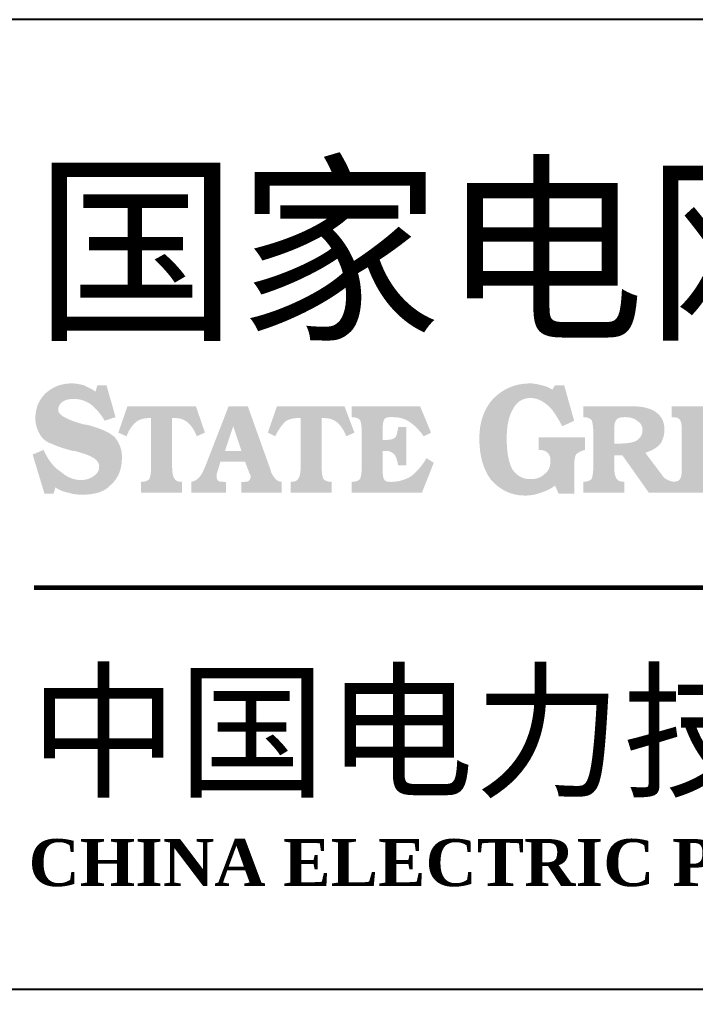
# Model space of a CAD drawing. Header units: millimetres. Extents: x 0 to 841, y 0 to 594.
# Drawn here: x 677.3 to 689.07, y 82.89 to 99.77 of the extents above; entities that cross this region are included whole.
import ezdxf
from ezdxf.enums import TextEntityAlignment as Align

# ---------------------------------------------------------------- set-up
doc = ezdxf.new("R2010")
doc.units = ezdxf.units.MM
doc.layers.add('GPDRAW', color=1, linetype='Continuous')
doc.styles.add('Cad logo ht', font='simhei.ttf')
doc.styles.add('Cad logo times', font='times.ttf')
doc.styles.add('Cad Logo wryh', font='msyh.ttf')
doc.styles.add('ECL', font='SIMFANG_2312.TTF', dxfattribs={"width": 0.7, "height": 3})

# ---------------------------------------------------------------- blocks, each defined once
blk = doc.blocks.new('*U33')
at = {"linetype": 'Continuous', "lineweight": 0}
h = blk.add_hatch(color=138, dxfattribs=at)
edge = h.paths.add_edge_path()
edge.add_spline(control_points=[(1.097, 4.474), (1.178, 4.433), (1.278, 4.393), (1.359, 4.333)], knot_values=[0.970588, 0.970588, 0.970588, 0.970588, 1, 1, 1, 1], degree=3, periodic=0)
edge.add_spline(control_points=[(1.359, 4.333), (1.399, 4.474), (1.399, 4.474), (1.399, 4.474)], knot_values=[0, 0, 0, 0, 0.029412, 0.029412, 0.029412, 0.029412], degree=3, periodic=0)
edge.add_spline(control_points=[(1.399, 4.474), (1.601, 4.474), (1.601, 4.474), (1.601, 4.474)], knot_values=[0.029412, 0.029412, 0.029412, 0.029412, 0.058824, 0.058824, 0.058824, 0.058824], degree=3, periodic=0)
edge.add_spline(control_points=[(1.601, 4.474), (1.802, 3.768), (1.802, 3.768), (1.802, 3.768)], knot_values=[0.058824, 0.058824, 0.058824, 0.058824, 0.088235, 0.088235, 0.088235, 0.088235], degree=3, periodic=0)
edge.add_spline(control_points=[(1.802, 3.768), (1.561, 3.688), (1.561, 3.688), (1.561, 3.688)], knot_values=[0.088235, 0.088235, 0.088235, 0.088235, 0.117647, 0.117647, 0.117647, 0.117647], degree=3, periodic=0)
edge.add_spline(control_points=[(1.561, 3.688), (1.48, 3.829), (1.379, 3.95), (1.258, 4.05)], knot_values=[0.117647, 0.117647, 0.117647, 0.117647, 0.147059, 0.147059, 0.147059, 0.147059], degree=3, periodic=0)
edge.add_spline(control_points=[(1.258, 4.05), (1.137, 4.131), (1.017, 4.171), (0.876, 4.171), (0.876, 4.171), (0.775, 4.171), (0.694, 4.151), (0.634, 4.111)], knot_values=[0.147059, 0.147059, 0.147059, 0.147059, 0.176471, 0.176471, 0.176471, 0.176571, 0.205882, 0.205882, 0.205882, 0.205882], degree=3, periodic=0)
edge.add_spline(control_points=[(0.634, 4.111), (0.573, 4.071), (0.533, 4.01), (0.533, 3.93), (0.533, 3.93), (0.533, 3.809), (0.734, 3.708), (1.097, 3.607)], knot_values=[0.205882, 0.205882, 0.205882, 0.205882, 0.235294, 0.235294, 0.235294, 0.235394, 0.264706, 0.264706, 0.264706, 0.264706], degree=3, periodic=0)
edge.add_spline(control_points=[(1.097, 3.607), (1.158, 3.607), (1.198, 3.587), (1.218, 3.587)], knot_values=[0.264706, 0.264706, 0.264706, 0.264706, 0.294118, 0.294118, 0.294118, 0.294118], degree=3, periodic=0)
edge.add_spline(control_points=[(1.218, 3.587), (1.5, 3.506), (1.681, 3.426), (1.782, 3.325)], knot_values=[0.294118, 0.294118, 0.294118, 0.294118, 0.323529, 0.323529, 0.323529, 0.323529], degree=3, periodic=0)
edge.add_spline(control_points=[(1.782, 3.325), (1.883, 3.204), (1.943, 3.063), (1.943, 2.882), (1.943, 2.882), (1.943, 2.62), (1.863, 2.418), (1.702, 2.277)], knot_values=[0.323529, 0.323529, 0.323529, 0.323529, 0.352941, 0.352941, 0.352941, 0.353041, 0.382353, 0.382353, 0.382353, 0.382353], degree=3, periodic=0)
edge.add_spline(control_points=[(1.702, 2.277), (1.561, 2.116), (1.339, 2.056), (1.097, 2.056), (1.097, 2.056), (0.976, 2.056), (0.876, 2.056), (0.775, 2.096)], knot_values=[0.382353, 0.382353, 0.382353, 0.382353, 0.411765, 0.411765, 0.411765, 0.411865, 0.441176, 0.441176, 0.441176, 0.441176], degree=3, periodic=0)
edge.add_spline(control_points=[(0.775, 2.096), (0.654, 2.116), (0.553, 2.156), (0.473, 2.217)], knot_values=[0.441176, 0.441176, 0.441176, 0.441176, 0.470588, 0.470588, 0.470588, 0.470588], degree=3, periodic=0)
edge.add_spline(control_points=[(0.473, 2.217), (0.432, 2.076), (0.432, 2.076), (0.432, 2.076)], knot_values=[0.470588, 0.470588, 0.470588, 0.470588, 0.5, 0.5, 0.5, 0.5], degree=3, periodic=0)
edge.add_spline(control_points=[(0.432, 2.076), (0.231, 2.076), (0.231, 2.076), (0.231, 2.076)], knot_values=[0.5, 0.5, 0.5, 0.5, 0.529412, 0.529412, 0.529412, 0.529412], degree=3, periodic=0)
edge.add_spline(control_points=[(0.231, 2.076), (-0.031, 2.942), (-0.031, 2.942), (-0.031, 2.942)], knot_values=[0.529412, 0.529412, 0.529412, 0.529412, 0.558824, 0.558824, 0.558824, 0.558824], degree=3, periodic=0)
edge.add_spline(control_points=[(-0.031, 2.942), (0.211, 3.043), (0.211, 3.043), (0.211, 3.043)], knot_values=[0.558824, 0.558824, 0.558824, 0.558824, 0.588235, 0.588235, 0.588235, 0.588235], degree=3, periodic=0)
edge.add_spline(control_points=[(0.211, 3.043), (0.311, 2.821), (0.432, 2.66), (0.593, 2.559)], knot_values=[0.588235, 0.588235, 0.588235, 0.588235, 0.617647, 0.617647, 0.617647, 0.617647], degree=3, periodic=0)
edge.add_spline(control_points=[(0.593, 2.559), (0.734, 2.438), (0.876, 2.378), (1.037, 2.378), (1.037, 2.378), (1.158, 2.378), (1.258, 2.418), (1.339, 2.479)], knot_values=[0.617647, 0.617647, 0.617647, 0.617647, 0.647059, 0.647059, 0.647059, 0.647159, 0.676471, 0.676471, 0.676471, 0.676471], degree=3, periodic=0)
edge.add_spline(control_points=[(1.339, 2.479), (1.42, 2.539), (1.44, 2.6), (1.44, 2.68), (1.44, 2.68), (1.44, 2.821), (1.278, 2.922), (0.956, 3.003)], knot_values=[0.676471, 0.676471, 0.676471, 0.676471, 0.705882, 0.705882, 0.705882, 0.705982, 0.735294, 0.735294, 0.735294, 0.735294], degree=3, periodic=0)
edge.add_spline(control_points=[(0.956, 3.003), (0.916, 3.023), (0.876, 3.023), (0.855, 3.023)], knot_values=[0.735294, 0.735294, 0.735294, 0.735294, 0.764706, 0.764706, 0.764706, 0.764706], degree=3, periodic=0)
edge.add_spline(control_points=[(0.855, 3.023), (0.694, 3.063), (0.573, 3.103), (0.473, 3.144)], knot_values=[0.764706, 0.764706, 0.764706, 0.764706, 0.794118, 0.794118, 0.794118, 0.794118], degree=3, periodic=0)
edge.add_spline(control_points=[(0.473, 3.144), (0.392, 3.184), (0.311, 3.204), (0.291, 3.224)], knot_values=[0.794118, 0.794118, 0.794118, 0.794118, 0.823529, 0.823529, 0.823529, 0.823529], degree=3, periodic=0)
edge.add_spline(control_points=[(0.291, 3.224), (0.19, 3.285), (0.13, 3.365), (0.09, 3.466)], knot_values=[0.823529, 0.823529, 0.823529, 0.823529, 0.852941, 0.852941, 0.852941, 0.852941], degree=3, periodic=0)
edge.add_spline(control_points=[(0.09, 3.466), (0.049, 3.547), (0.029, 3.647), (0.029, 3.748), (0.029, 3.748), (0.029, 3.97), (0.11, 4.151), (0.251, 4.292)], knot_values=[0.852941, 0.852941, 0.852941, 0.852941, 0.882353, 0.882353, 0.882353, 0.882453, 0.911765, 0.911765, 0.911765, 0.911765], degree=3, periodic=0)
edge.add_spline(control_points=[(0.251, 4.292), (0.412, 4.433), (0.593, 4.514), (0.835, 4.514), (0.835, 4.514), (0.916, 4.514), (1.017, 4.494), (1.097, 4.474)], knot_values=[0.911765, 0.911765, 0.911765, 0.911765, 0.941176, 0.941176, 0.941176, 0.941276, 0.970588, 0.970588, 0.970588, 0.970588], degree=3, periodic=0)
h = blk.add_hatch(color=138, dxfattribs=at)
edge = h.paths.add_edge_path()
edge.add_spline(control_points=[(11.212, 4.474), (11.293, 4.453), (11.374, 4.433), (11.454, 4.373)], knot_values=[0.966667, 0.966667, 0.966667, 0.966667, 1, 1, 1, 1], degree=3, periodic=0)
edge.add_spline(control_points=[(11.454, 4.373), (11.515, 4.474), (11.515, 4.474), (11.515, 4.474)], knot_values=[0, 0, 0, 0, 0.033333, 0.033333, 0.033333, 0.033333], degree=3, periodic=0)
edge.add_spline(control_points=[(11.515, 4.474), (11.716, 4.474), (11.716, 4.474), (11.716, 4.474)], knot_values=[0.033333, 0.033333, 0.033333, 0.033333, 0.066667, 0.066667, 0.066667, 0.066667], degree=3, periodic=0)
edge.add_spline(control_points=[(11.716, 4.474), (11.938, 3.688), (11.938, 3.688), (11.938, 3.688)], knot_values=[0.066667, 0.066667, 0.066667, 0.066667, 0.1, 0.1, 0.1, 0.1], degree=3, periodic=0)
edge.add_spline(control_points=[(11.938, 3.688), (11.676, 3.567), (11.676, 3.567), (11.676, 3.567)], knot_values=[0.1, 0.1, 0.1, 0.1, 0.133333, 0.133333, 0.133333, 0.133333], degree=3, periodic=0)
edge.add_spline(control_points=[(11.676, 3.567), (11.555, 3.788), (11.454, 3.95), (11.353, 4.03)], knot_values=[0.133333, 0.133333, 0.133333, 0.133333, 0.166667, 0.166667, 0.166667, 0.166667], degree=3, periodic=0)
edge.add_spline(control_points=[(11.353, 4.03), (11.233, 4.131), (11.112, 4.191), (10.971, 4.191), (10.971, 4.191), (10.809, 4.191), (10.668, 4.111), (10.588, 3.95)], knot_values=[0.166667, 0.166667, 0.166667, 0.166667, 0.2, 0.2, 0.2, 0.2001, 0.233333, 0.233333, 0.233333, 0.233333], degree=3, periodic=0)
edge.add_spline(control_points=[(10.588, 3.95), (10.487, 3.788), (10.447, 3.567), (10.447, 3.285), (10.447, 3.285), (10.447, 3.003), (10.487, 2.781), (10.568, 2.62)], knot_values=[0.233333, 0.233333, 0.233333, 0.233333, 0.266667, 0.266667, 0.266667, 0.266767, 0.3, 0.3, 0.3, 0.3], degree=3, periodic=0)
edge.add_spline(control_points=[(10.568, 2.62), (10.668, 2.479), (10.789, 2.398), (10.971, 2.398), (10.971, 2.398), (11.112, 2.398), (11.212, 2.438), (11.293, 2.519)], knot_values=[0.3, 0.3, 0.3, 0.3, 0.333333, 0.333333, 0.333333, 0.333433, 0.366667, 0.366667, 0.366667, 0.366667], degree=3, periodic=0)
edge.add_spline(control_points=[(11.293, 2.519), (11.374, 2.579), (11.414, 2.68), (11.414, 2.801), (11.414, 2.801), (11.414, 2.882), (11.394, 2.942), (11.353, 2.982)], knot_values=[0.366667, 0.366667, 0.366667, 0.366667, 0.4, 0.4, 0.4, 0.4001, 0.433333, 0.433333, 0.433333, 0.433333], degree=3, periodic=0)
edge.add_spline(control_points=[(11.353, 2.982), (11.313, 3.023), (11.253, 3.043), (11.152, 3.043)], knot_values=[0.433333, 0.433333, 0.433333, 0.433333, 0.466667, 0.466667, 0.466667, 0.466667], degree=3, periodic=0)
edge.add_spline(control_points=[(11.152, 3.043), (11.152, 3.325), (11.152, 3.325), (11.152, 3.325)], knot_values=[0.466667, 0.466667, 0.466667, 0.466667, 0.5, 0.5, 0.5, 0.5], degree=3, periodic=0)
edge.add_spline(control_points=[(11.152, 3.325), (12.18, 3.325), (12.18, 3.325), (12.18, 3.325)], knot_values=[0.5, 0.5, 0.5, 0.5, 0.533333, 0.533333, 0.533333, 0.533333], degree=3, periodic=0)
edge.add_spline(control_points=[(12.18, 3.325), (12.18, 3.043), (12.18, 3.043), (12.18, 3.043)], knot_values=[0.533333, 0.533333, 0.533333, 0.533333, 0.566667, 0.566667, 0.566667, 0.566667], degree=3, periodic=0)
edge.add_spline(control_points=[(12.18, 3.043), (12.079, 3.023), (12.018, 2.982), (11.978, 2.942)], knot_values=[0.566667, 0.566667, 0.566667, 0.566667, 0.6, 0.6, 0.6, 0.6], degree=3, periodic=0)
edge.add_spline(control_points=[(11.978, 2.942), (11.958, 2.902), (11.938, 2.821), (11.938, 2.7), (11.938, 2.7), (11.938, 2.076), (11.938, 2.076), (11.938, 2.076)], knot_values=[0.6, 0.6, 0.6, 0.6, 0.633333, 0.633333, 0.633333, 0.633433, 0.666667, 0.666667, 0.666667, 0.666667], degree=3, periodic=0)
edge.add_spline(control_points=[(11.938, 2.076), (11.595, 2.076), (11.595, 2.076), (11.595, 2.076)], knot_values=[0.666667, 0.666667, 0.666667, 0.666667, 0.7, 0.7, 0.7, 0.7], degree=3, periodic=0)
edge.add_spline(control_points=[(11.595, 2.076), (11.515, 2.257), (11.515, 2.257), (11.515, 2.257)], knot_values=[0.7, 0.7, 0.7, 0.7, 0.733333, 0.733333, 0.733333, 0.733333], degree=3, periodic=0)
edge.add_spline(control_points=[(11.515, 2.257), (11.414, 2.176), (11.313, 2.136), (11.192, 2.096)], knot_values=[0.733333, 0.733333, 0.733333, 0.733333, 0.766667, 0.766667, 0.766667, 0.766667], degree=3, periodic=0)
edge.add_spline(control_points=[(11.192, 2.096), (11.091, 2.056), (10.971, 2.035), (10.85, 2.035), (10.85, 2.035), (10.547, 2.035), (10.306, 2.156), (10.104, 2.378)], knot_values=[0.766667, 0.766667, 0.766667, 0.766667, 0.8, 0.8, 0.8, 0.8001, 0.833333, 0.833333, 0.833333, 0.833333], degree=3, periodic=0)
edge.add_spline(control_points=[(10.104, 2.378), (9.923, 2.62), (9.842, 2.922), (9.842, 3.305), (9.842, 3.305), (9.842, 3.647), (9.943, 3.95), (10.144, 4.171)], knot_values=[0.833333, 0.833333, 0.833333, 0.833333, 0.866667, 0.866667, 0.866667, 0.866767, 0.9, 0.9, 0.9, 0.9], degree=3, periodic=0)
edge.add_spline(control_points=[(10.144, 4.171), (10.366, 4.393), (10.628, 4.514), (10.971, 4.514), (10.971, 4.514), (11.051, 4.514), (11.132, 4.494), (11.212, 4.474)], knot_values=[0.9, 0.9, 0.9, 0.9, 0.933333, 0.933333, 0.933333, 0.933433, 0.966667, 0.966667, 0.966667, 0.966667], degree=3, periodic=0)
h = blk.add_hatch(color=138, dxfattribs=at)
edge = h.paths.add_edge_path()
edge.add_spline(control_points=[(1.863, 3.426), (1.863, 3.426), (2.064, 4.01), (2.064, 4.01)], knot_values=[1, 1, 1, 1, 1.440563, 1.440563, 1.440563, 1.440563], degree=3, periodic=0)
edge.add_spline(control_points=[(2.064, 4.01), (3.576, 4.01), (3.576, 4.01), (3.576, 4.01)], knot_values=[0, 0, 0, 0, 0.052632, 0.052632, 0.052632, 0.052632], degree=3, periodic=0)
edge.add_spline(control_points=[(3.576, 4.01), (3.777, 3.426), (3.777, 3.426), (3.777, 3.426)], knot_values=[0.052632, 0.052632, 0.052632, 0.052632, 0.105263, 0.105263, 0.105263, 0.105263], degree=3, periodic=0)
edge.add_spline(control_points=[(3.777, 3.426), (3.596, 3.345), (3.596, 3.345), (3.596, 3.345)], knot_values=[0.105263, 0.105263, 0.105263, 0.105263, 0.157895, 0.157895, 0.157895, 0.157895], degree=3, periodic=0)
edge.add_spline(control_points=[(3.596, 3.345), (3.535, 3.506), (3.455, 3.607), (3.374, 3.668)], knot_values=[0.157895, 0.157895, 0.157895, 0.157895, 0.210526, 0.210526, 0.210526, 0.210526], degree=3, periodic=0)
edge.add_spline(control_points=[(3.374, 3.668), (3.293, 3.728), (3.213, 3.748), (3.092, 3.748), (3.092, 3.748), (3.052, 3.748), (3.052, 3.748), (3.052, 3.748)], knot_values=[0.210526, 0.210526, 0.210526, 0.210526, 0.263158, 0.263158, 0.263158, 0.263258, 0.315789, 0.315789, 0.315789, 0.315789], degree=3, periodic=0)
edge.add_spline(control_points=[(3.052, 3.748), (3.052, 2.68), (3.052, 2.68), (3.052, 2.68)], knot_values=[0.315789, 0.315789, 0.315789, 0.315789, 0.368421, 0.368421, 0.368421, 0.368421], degree=3, periodic=0)
edge.add_spline(control_points=[(3.052, 2.68), (3.052, 2.539), (3.072, 2.438), (3.112, 2.398)], knot_values=[0.368421, 0.368421, 0.368421, 0.368421, 0.421053, 0.421053, 0.421053, 0.421053], degree=3, periodic=0)
edge.add_spline(control_points=[(3.112, 2.398), (3.132, 2.358), (3.193, 2.338), (3.273, 2.338)], knot_values=[0.421053, 0.421053, 0.421053, 0.421053, 0.473684, 0.473684, 0.473684, 0.473684], degree=3, periodic=0)
edge.add_spline(control_points=[(3.273, 2.338), (3.273, 2.096), (3.273, 2.096), (3.273, 2.096)], knot_values=[0.473684, 0.473684, 0.473684, 0.473684, 0.526316, 0.526316, 0.526316, 0.526316], degree=3, periodic=0)
edge.add_spline(control_points=[(3.273, 2.096), (2.367, 2.096), (2.367, 2.096), (2.367, 2.096)], knot_values=[0.526316, 0.526316, 0.526316, 0.526316, 0.578947, 0.578947, 0.578947, 0.578947], degree=3, periodic=0)
edge.add_spline(control_points=[(2.367, 2.096), (2.367, 2.338), (2.367, 2.338), (2.367, 2.338)], knot_values=[0.578947, 0.578947, 0.578947, 0.578947, 0.631579, 0.631579, 0.631579, 0.631579], degree=3, periodic=0)
edge.add_spline(control_points=[(2.367, 2.338), (2.447, 2.338), (2.508, 2.358), (2.548, 2.398)], knot_values=[0.631579, 0.631579, 0.631579, 0.631579, 0.684211, 0.684211, 0.684211, 0.684211], degree=3, periodic=0)
edge.add_spline(control_points=[(2.548, 2.398), (2.568, 2.438), (2.588, 2.539), (2.588, 2.68), (2.588, 2.68), (2.588, 3.748), (2.588, 3.748), (2.588, 3.748)], knot_values=[0.684211, 0.684211, 0.684211, 0.684211, 0.736842, 0.736842, 0.736842, 0.736942, 0.789474, 0.789474, 0.789474, 0.789474], degree=3, periodic=0)
edge.add_spline(control_points=[(2.588, 3.748), (2.568, 3.748), (2.568, 3.748), (2.568, 3.748)], knot_values=[0.789474, 0.789474, 0.789474, 0.789474, 0.842105, 0.842105, 0.842105, 0.842105], degree=3, periodic=0)
edge.add_spline(control_points=[(2.568, 3.748), (2.447, 3.748), (2.346, 3.728), (2.266, 3.668)], knot_values=[0.842105, 0.842105, 0.842105, 0.842105, 0.894737, 0.894737, 0.894737, 0.894737], degree=3, periodic=0)
edge.add_spline(control_points=[(2.266, 3.668), (2.185, 3.607), (2.105, 3.506), (2.044, 3.345)], knot_values=[0.894737, 0.894737, 0.894737, 0.894737, 0.947368, 0.947368, 0.947368, 0.947368], degree=3, periodic=0)
edge.add_spline(control_points=[(2.044, 3.345), (1.863, 3.426), (1.863, 3.426), (1.863, 3.426)], knot_values=[0.947368, 0.947368, 0.947368, 0.947368, 1, 1, 1, 1], degree=3, periodic=0)
h = blk.add_hatch(color=138, dxfattribs=at)
edge = h.paths.add_edge_path()
edge.add_spline(control_points=[(4.301, 4.01), (4.301, 4.01), (3.777, 2.66), (3.777, 2.66)], knot_values=[1, 1, 1, 1, 2.032163, 2.032163, 2.032163, 2.032163], degree=3, periodic=0)
edge.add_spline(control_points=[(3.777, 2.66), (3.777, 2.66), (3.777, 2.64), (3.757, 2.62)], knot_values=[0, 0, 0, 0, 0.041667, 0.041667, 0.041667, 0.041667], degree=3, periodic=0)
edge.add_spline(control_points=[(3.757, 2.62), (3.696, 2.459), (3.596, 2.358), (3.475, 2.338)], knot_values=[0.041667, 0.041667, 0.041667, 0.041667, 0.083333, 0.083333, 0.083333, 0.083333], degree=3, periodic=0)
edge.add_spline(control_points=[(3.475, 2.338), (3.475, 2.096), (3.475, 2.096), (3.475, 2.096)], knot_values=[0.083333, 0.083333, 0.083333, 0.083333, 0.125, 0.125, 0.125, 0.125], degree=3, periodic=0)
edge.add_spline(control_points=[(3.475, 2.096), (4.241, 2.096), (4.241, 2.096), (4.241, 2.096)], knot_values=[0.125, 0.125, 0.125, 0.125, 0.166667, 0.166667, 0.166667, 0.166667], degree=3, periodic=0)
edge.add_spline(control_points=[(4.241, 2.096), (4.241, 2.338), (4.241, 2.338), (4.241, 2.338)], knot_values=[0.166667, 0.166667, 0.166667, 0.166667, 0.208333, 0.208333, 0.208333, 0.208333], degree=3, periodic=0)
edge.add_spline(control_points=[(4.241, 2.338), (4.16, 2.338), (4.099, 2.338), (4.079, 2.358)], knot_values=[0.208333, 0.208333, 0.208333, 0.208333, 0.25, 0.25, 0.25, 0.25], degree=3, periodic=0)
edge.add_spline(control_points=[(4.079, 2.358), (4.039, 2.378), (4.039, 2.418), (4.039, 2.459), (4.039, 2.459), (4.039, 2.479), (4.039, 2.479), (4.039, 2.499)], knot_values=[0.25, 0.25, 0.25, 0.25, 0.291667, 0.291667, 0.291667, 0.291767, 0.333333, 0.333333, 0.333333, 0.333333], degree=3, periodic=0)
edge.add_spline(control_points=[(4.039, 2.499), (4.039, 2.499), (4.039, 2.519), (4.039, 2.519)], knot_values=[0.333333, 0.333333, 0.333333, 0.333333, 0.375, 0.375, 0.375, 0.375], degree=3, periodic=0)
edge.add_spline(control_points=[(4.039, 2.519), (4.12, 2.781), (4.12, 2.781), (4.12, 2.781)], knot_values=[0.375, 0.375, 0.375, 0.375, 0.416667, 0.416667, 0.416667, 0.416667], degree=3, periodic=0)
edge.add_spline(control_points=[(4.12, 2.781), (4.664, 2.781), (4.664, 2.781), (4.664, 2.781)], knot_values=[0.416667, 0.416667, 0.416667, 0.416667, 0.458333, 0.458333, 0.458333, 0.458333], degree=3, periodic=0)
edge.add_spline(control_points=[(4.664, 2.781), (4.764, 2.519), (4.764, 2.519), (4.764, 2.519)], knot_values=[0.458333, 0.458333, 0.458333, 0.458333, 0.5, 0.5, 0.5, 0.5], degree=3, periodic=0)
edge.add_spline(control_points=[(4.764, 2.519), (4.764, 2.519), (4.785, 2.499), (4.785, 2.479)], knot_values=[0.5, 0.5, 0.5, 0.5, 0.541667, 0.541667, 0.541667, 0.541667], degree=3, periodic=0)
edge.add_spline(control_points=[(4.785, 2.479), (4.785, 2.479), (4.785, 2.459), (4.785, 2.438), (4.785, 2.438), (4.785, 2.398), (4.764, 2.378), (4.744, 2.358), (4.744, 2.358), (4.724, 2.338), (4.664, 2.338), (4.603, 2.338), (4.603, 2.338), (4.583, 2.338), (4.583, 2.338), (4.583, 2.338)], knot_values=[0.541667, 0.541667, 0.541667, 0.541667, 0.583333, 0.583333, 0.583333, 0.583433, 0.625, 0.625, 0.625, 0.6251, 0.666667, 0.666667, 0.666667, 0.666767, 0.708333, 0.708333, 0.708333, 0.708333], degree=3, periodic=0)
edge.add_spline(control_points=[(4.583, 2.338), (4.583, 2.096), (4.583, 2.096), (4.583, 2.096)], knot_values=[0.708333, 0.708333, 0.708333, 0.708333, 0.75, 0.75, 0.75, 0.75], degree=3, periodic=0)
edge.add_spline(control_points=[(4.583, 2.096), (5.47, 2.096), (5.47, 2.096), (5.47, 2.096)], knot_values=[0.75, 0.75, 0.75, 0.75, 0.791667, 0.791667, 0.791667, 0.791667], degree=3, periodic=0)
edge.add_spline(control_points=[(5.47, 2.096), (5.47, 2.338), (5.47, 2.338), (5.47, 2.338)], knot_values=[0.791667, 0.791667, 0.791667, 0.791667, 0.833333, 0.833333, 0.833333, 0.833333], degree=3, periodic=0)
edge.add_spline(control_points=[(5.47, 2.338), (5.369, 2.338), (5.288, 2.438), (5.228, 2.579)], knot_values=[0.833333, 0.833333, 0.833333, 0.833333, 0.875, 0.875, 0.875, 0.875], degree=3, periodic=0)
edge.add_spline(control_points=[(5.228, 2.579), (5.228, 2.6), (5.228, 2.6), (5.228, 2.6)], knot_values=[0.875, 0.875, 0.875, 0.875, 0.916667, 0.916667, 0.916667, 0.916667], degree=3, periodic=0)
edge.add_spline(control_points=[(5.228, 2.6), (4.724, 4.01), (4.724, 4.01), (4.724, 4.01)], knot_values=[0.916667, 0.916667, 0.916667, 0.916667, 0.958333, 0.958333, 0.958333, 0.958333], degree=3, periodic=0)
edge.add_spline(control_points=[(4.724, 4.01), (4.301, 4.01), (4.301, 4.01), (4.301, 4.01)], knot_values=[0.958333, 0.958333, 0.958333, 0.958333, 1, 1, 1, 1], degree=3, periodic=0)
edge = h.paths.add_edge_path(flags=16)
edge.add_spline(control_points=[(4.402, 3.567), (4.402, 3.567), (4.583, 3.023), (4.583, 3.023)], knot_values=[1, 1, 1, 1, 1.408747, 1.408747, 1.408747, 1.408747], degree=3, periodic=0)
edge.add_spline(control_points=[(4.583, 3.023), (4.22, 3.023), (4.22, 3.023), (4.22, 3.023)], knot_values=[0, 0, 0, 0, 0.5, 0.5, 0.5, 0.5], degree=3, periodic=0)
edge.add_spline(control_points=[(4.22, 3.023), (4.402, 3.567), (4.402, 3.567), (4.402, 3.567)], knot_values=[0.5, 0.5, 0.5, 0.5, 1, 1, 1, 1], degree=3, periodic=0)
h = blk.add_hatch(color=138, dxfattribs=at)
edge = h.paths.add_edge_path()
edge.add_spline(control_points=[(5.167, 3.426), (5.167, 3.426), (5.369, 4.01), (5.369, 4.01)], knot_values=[1, 1, 1, 1, 1.440567, 1.440567, 1.440567, 1.440567], degree=3, periodic=0)
edge.add_spline(control_points=[(5.369, 4.01), (6.86, 4.01), (6.86, 4.01), (6.86, 4.01)], knot_values=[0, 0, 0, 0, 0.052632, 0.052632, 0.052632, 0.052632], degree=3, periodic=0)
edge.add_spline(control_points=[(6.86, 4.01), (7.082, 3.426), (7.082, 3.426), (7.082, 3.426)], knot_values=[0.052632, 0.052632, 0.052632, 0.052632, 0.105263, 0.105263, 0.105263, 0.105263], degree=3, periodic=0)
edge.add_spline(control_points=[(7.082, 3.426), (6.9, 3.345), (6.9, 3.345), (6.9, 3.345)], knot_values=[0.105263, 0.105263, 0.105263, 0.105263, 0.157895, 0.157895, 0.157895, 0.157895], degree=3, periodic=0)
edge.add_spline(control_points=[(6.9, 3.345), (6.84, 3.506), (6.759, 3.607), (6.679, 3.668)], knot_values=[0.157895, 0.157895, 0.157895, 0.157895, 0.210526, 0.210526, 0.210526, 0.210526], degree=3, periodic=0)
edge.add_spline(control_points=[(6.679, 3.668), (6.598, 3.728), (6.497, 3.748), (6.376, 3.748), (6.376, 3.748), (6.356, 3.748), (6.356, 3.748), (6.356, 3.748)], knot_values=[0.210526, 0.210526, 0.210526, 0.210526, 0.263158, 0.263158, 0.263158, 0.263258, 0.315789, 0.315789, 0.315789, 0.315789], degree=3, periodic=0)
edge.add_spline(control_points=[(6.356, 3.748), (6.356, 2.68), (6.356, 2.68), (6.356, 2.68)], knot_values=[0.315789, 0.315789, 0.315789, 0.315789, 0.368421, 0.368421, 0.368421, 0.368421], degree=3, periodic=0)
edge.add_spline(control_points=[(6.356, 2.68), (6.356, 2.539), (6.376, 2.438), (6.397, 2.398)], knot_values=[0.368421, 0.368421, 0.368421, 0.368421, 0.421053, 0.421053, 0.421053, 0.421053], degree=3, periodic=0)
edge.add_spline(control_points=[(6.397, 2.398), (6.437, 2.358), (6.477, 2.338), (6.578, 2.338)], knot_values=[0.421053, 0.421053, 0.421053, 0.421053, 0.473684, 0.473684, 0.473684, 0.473684], degree=3, periodic=0)
edge.add_spline(control_points=[(6.578, 2.338), (6.578, 2.096), (6.578, 2.096), (6.578, 2.096)], knot_values=[0.473684, 0.473684, 0.473684, 0.473684, 0.526316, 0.526316, 0.526316, 0.526316], degree=3, periodic=0)
edge.add_spline(control_points=[(6.578, 2.096), (5.671, 2.096), (5.671, 2.096), (5.671, 2.096)], knot_values=[0.526316, 0.526316, 0.526316, 0.526316, 0.578947, 0.578947, 0.578947, 0.578947], degree=3, periodic=0)
edge.add_spline(control_points=[(5.671, 2.096), (5.671, 2.338), (5.671, 2.338), (5.671, 2.338)], knot_values=[0.578947, 0.578947, 0.578947, 0.578947, 0.631579, 0.631579, 0.631579, 0.631579], degree=3, periodic=0)
edge.add_spline(control_points=[(5.671, 2.338), (5.752, 2.338), (5.812, 2.358), (5.832, 2.398)], knot_values=[0.631579, 0.631579, 0.631579, 0.631579, 0.684211, 0.684211, 0.684211, 0.684211], degree=3, periodic=0)
edge.add_spline(control_points=[(5.832, 2.398), (5.873, 2.438), (5.893, 2.539), (5.893, 2.68), (5.893, 2.68), (5.893, 3.748), (5.893, 3.748), (5.893, 3.748)], knot_values=[0.684211, 0.684211, 0.684211, 0.684211, 0.736842, 0.736842, 0.736842, 0.736942, 0.789474, 0.789474, 0.789474, 0.789474], degree=3, periodic=0)
edge.add_spline(control_points=[(5.893, 3.748), (5.853, 3.748), (5.853, 3.748), (5.853, 3.748)], knot_values=[0.789474, 0.789474, 0.789474, 0.789474, 0.842105, 0.842105, 0.842105, 0.842105], degree=3, periodic=0)
edge.add_spline(control_points=[(5.853, 3.748), (5.732, 3.748), (5.631, 3.728), (5.55, 3.668)], knot_values=[0.842105, 0.842105, 0.842105, 0.842105, 0.894737, 0.894737, 0.894737, 0.894737], degree=3, periodic=0)
edge.add_spline(control_points=[(5.55, 3.668), (5.49, 3.607), (5.409, 3.506), (5.329, 3.345)], knot_values=[0.894737, 0.894737, 0.894737, 0.894737, 0.947368, 0.947368, 0.947368, 0.947368], degree=3, periodic=0)
edge.add_spline(control_points=[(5.329, 3.345), (5.167, 3.426), (5.167, 3.426), (5.167, 3.426)], knot_values=[0.947368, 0.947368, 0.947368, 0.947368, 1, 1, 1, 1], degree=3, periodic=0)
h = blk.add_hatch(color=138, dxfattribs=at)
edge = h.paths.add_edge_path()
edge.add_spline(control_points=[(7.021, 3.768), (7.021, 3.768), (7.021, 4.01), (7.021, 4.01)], knot_values=[1, 1, 1, 1, 1.17234, 1.17234, 1.17234, 1.17234], degree=3, periodic=0)
edge.add_spline(control_points=[(7.021, 4.01), (8.532, 4.01), (8.532, 4.01), (8.532, 4.01)], knot_values=[0, 0, 0, 0, 0.032258, 0.032258, 0.032258, 0.032258], degree=3, periodic=0)
edge.add_spline(control_points=[(8.532, 4.01), (8.774, 3.426), (8.774, 3.426), (8.774, 3.426)], knot_values=[0.032258, 0.032258, 0.032258, 0.032258, 0.064516, 0.064516, 0.064516, 0.064516], degree=3, periodic=0)
edge.add_spline(control_points=[(8.774, 3.426), (8.613, 3.345), (8.613, 3.345), (8.613, 3.345)], knot_values=[0.064516, 0.064516, 0.064516, 0.064516, 0.096774, 0.096774, 0.096774, 0.096774], degree=3, periodic=0)
edge.add_spline(control_points=[(8.613, 3.345), (8.512, 3.486), (8.412, 3.587), (8.291, 3.668)], knot_values=[0.096774, 0.096774, 0.096774, 0.096774, 0.129032, 0.129032, 0.129032, 0.129032], degree=3, periodic=0)
edge.add_spline(control_points=[(8.291, 3.668), (8.17, 3.748), (8.049, 3.768), (7.908, 3.768), (7.908, 3.768), (7.827, 3.768), (7.787, 3.768), (7.747, 3.728), (7.747, 3.728), (7.726, 3.708), (7.706, 3.627), (7.706, 3.527), (7.706, 3.527), (7.706, 3.265), (7.706, 3.265), (7.706, 3.265)], knot_values=[0.129032, 0.129032, 0.129032, 0.129032, 0.16129, 0.16129, 0.16129, 0.16139, 0.193548, 0.193548, 0.193548, 0.193648, 0.225806, 0.225806, 0.225806, 0.225906, 0.258065, 0.258065, 0.258065, 0.258065], degree=3, periodic=0)
edge.add_spline(control_points=[(7.706, 3.265), (7.787, 3.265), (7.787, 3.265), (7.787, 3.265)], knot_values=[0.258065, 0.258065, 0.258065, 0.258065, 0.290323, 0.290323, 0.290323, 0.290323], degree=3, periodic=0)
edge.add_spline(control_points=[(7.787, 3.265), (7.888, 3.265), (7.948, 3.285), (7.988, 3.325), (7.988, 3.325), (8.009, 3.345), (8.029, 3.426), (8.049, 3.547)], knot_values=[0.290323, 0.290323, 0.290323, 0.290323, 0.322581, 0.322581, 0.322581, 0.322681, 0.354839, 0.354839, 0.354839, 0.354839], degree=3, periodic=0)
edge.add_spline(control_points=[(8.049, 3.547), (8.23, 3.547), (8.23, 3.547), (8.23, 3.547)], knot_values=[0.354839, 0.354839, 0.354839, 0.354839, 0.387097, 0.387097, 0.387097, 0.387097], degree=3, periodic=0)
edge.add_spline(control_points=[(8.23, 3.547), (8.23, 2.7), (8.23, 2.7), (8.23, 2.7)], knot_values=[0.387097, 0.387097, 0.387097, 0.387097, 0.419355, 0.419355, 0.419355, 0.419355], degree=3, periodic=0)
edge.add_spline(control_points=[(8.23, 2.7), (8.049, 2.7), (8.049, 2.7), (8.049, 2.7)], knot_values=[0.419355, 0.419355, 0.419355, 0.419355, 0.451613, 0.451613, 0.451613, 0.451613], degree=3, periodic=0)
edge.add_spline(control_points=[(8.049, 2.7), (8.029, 2.801), (8.009, 2.882), (7.968, 2.942)], knot_values=[0.451613, 0.451613, 0.451613, 0.451613, 0.483871, 0.483871, 0.483871, 0.483871], degree=3, periodic=0)
edge.add_spline(control_points=[(7.968, 2.942), (7.928, 2.982), (7.867, 3.023), (7.787, 3.023), (7.787, 3.023), (7.706, 3.023), (7.706, 3.023), (7.706, 3.023)], knot_values=[0.483871, 0.483871, 0.483871, 0.483871, 0.516129, 0.516129, 0.516129, 0.516229, 0.548387, 0.548387, 0.548387, 0.548387], degree=3, periodic=0)
edge.add_spline(control_points=[(7.706, 3.023), (7.706, 2.579), (7.706, 2.579), (7.706, 2.579)], knot_values=[0.548387, 0.548387, 0.548387, 0.548387, 0.580645, 0.580645, 0.580645, 0.580645], degree=3, periodic=0)
edge.add_spline(control_points=[(7.706, 2.579), (7.706, 2.459), (7.726, 2.398), (7.747, 2.378)], knot_values=[0.580645, 0.580645, 0.580645, 0.580645, 0.612903, 0.612903, 0.612903, 0.612903], degree=3, periodic=0)
edge.add_spline(control_points=[(7.747, 2.378), (7.787, 2.338), (7.827, 2.338), (7.908, 2.338), (7.908, 2.338), (8.049, 2.338), (8.19, 2.378), (8.331, 2.459)], knot_values=[0.612903, 0.612903, 0.612903, 0.612903, 0.645161, 0.645161, 0.645161, 0.645261, 0.677419, 0.677419, 0.677419, 0.677419], degree=3, periodic=0)
edge.add_spline(control_points=[(8.331, 2.459), (8.452, 2.559), (8.573, 2.68), (8.673, 2.862)], knot_values=[0.677419, 0.677419, 0.677419, 0.677419, 0.709677, 0.709677, 0.709677, 0.709677], degree=3, periodic=0)
edge.add_spline(control_points=[(8.673, 2.862), (8.835, 2.761), (8.835, 2.761), (8.835, 2.761)], knot_values=[0.709677, 0.709677, 0.709677, 0.709677, 0.741935, 0.741935, 0.741935, 0.741935], degree=3, periodic=0)
edge.add_spline(control_points=[(8.835, 2.761), (8.573, 2.096), (8.573, 2.096), (8.573, 2.096)], knot_values=[0.741935, 0.741935, 0.741935, 0.741935, 0.774194, 0.774194, 0.774194, 0.774194], degree=3, periodic=0)
edge.add_spline(control_points=[(8.573, 2.096), (7.021, 2.096), (7.021, 2.096), (7.021, 2.096)], knot_values=[0.774194, 0.774194, 0.774194, 0.774194, 0.806452, 0.806452, 0.806452, 0.806452], degree=3, periodic=0)
edge.add_spline(control_points=[(7.021, 2.096), (7.021, 2.338), (7.021, 2.338), (7.021, 2.338)], knot_values=[0.806452, 0.806452, 0.806452, 0.806452, 0.83871, 0.83871, 0.83871, 0.83871], degree=3, periodic=0)
edge.add_spline(control_points=[(7.021, 2.338), (7.102, 2.338), (7.162, 2.358), (7.203, 2.398)], knot_values=[0.83871, 0.83871, 0.83871, 0.83871, 0.870968, 0.870968, 0.870968, 0.870968], degree=3, periodic=0)
edge.add_spline(control_points=[(7.203, 2.398), (7.223, 2.438), (7.243, 2.539), (7.243, 2.68), (7.243, 2.68), (7.243, 3.426), (7.243, 3.426), (7.243, 3.426)], knot_values=[0.870968, 0.870968, 0.870968, 0.870968, 0.903226, 0.903226, 0.903226, 0.903326, 0.935484, 0.935484, 0.935484, 0.935484], degree=3, periodic=0)
edge.add_spline(control_points=[(7.243, 3.426), (7.243, 3.567), (7.223, 3.668), (7.203, 3.708)], knot_values=[0.935484, 0.935484, 0.935484, 0.935484, 0.967742, 0.967742, 0.967742, 0.967742], degree=3, periodic=0)
edge.add_spline(control_points=[(7.203, 3.708), (7.162, 3.748), (7.102, 3.768), (7.021, 3.768)], knot_values=[0.967742, 0.967742, 0.967742, 0.967742, 1, 1, 1, 1], degree=3, periodic=0)
h = blk.add_hatch(color=138, dxfattribs=at)
edge = h.paths.add_edge_path()
edge.add_spline(control_points=[(12.139, 4.01), (12.139, 4.01), (12.139, 3.768), (12.139, 3.768)], knot_values=[1, 1, 1, 1, 1.17234, 1.17234, 1.17234, 1.17234], degree=3, periodic=0)
edge.add_spline(control_points=[(12.139, 3.768), (12.22, 3.768), (12.28, 3.748), (12.321, 3.708)], knot_values=[0, 0, 0, 0, 0.043478, 0.043478, 0.043478, 0.043478], degree=3, periodic=0)
edge.add_spline(control_points=[(12.321, 3.708), (12.341, 3.668), (12.361, 3.567), (12.361, 3.426), (12.361, 3.426), (12.361, 2.68), (12.361, 2.68), (12.361, 2.68)], knot_values=[0.043478, 0.043478, 0.043478, 0.043478, 0.086957, 0.086957, 0.086957, 0.087057, 0.130435, 0.130435, 0.130435, 0.130435], degree=3, periodic=0)
edge.add_spline(control_points=[(12.361, 2.68), (12.361, 2.539), (12.341, 2.438), (12.321, 2.398)], knot_values=[0.130435, 0.130435, 0.130435, 0.130435, 0.173913, 0.173913, 0.173913, 0.173913], degree=3, periodic=0)
edge.add_spline(control_points=[(12.321, 2.398), (12.28, 2.358), (12.22, 2.338), (12.139, 2.338)], knot_values=[0.173913, 0.173913, 0.173913, 0.173913, 0.217391, 0.217391, 0.217391, 0.217391], degree=3, periodic=0)
edge.add_spline(control_points=[(12.139, 2.338), (12.139, 2.096), (12.139, 2.096), (12.139, 2.096)], knot_values=[0.217391, 0.217391, 0.217391, 0.217391, 0.26087, 0.26087, 0.26087, 0.26087], degree=3, periodic=0)
edge.add_spline(control_points=[(12.139, 2.096), (13.046, 2.096), (13.046, 2.096), (13.046, 2.096)], knot_values=[0.26087, 0.26087, 0.26087, 0.26087, 0.304348, 0.304348, 0.304348, 0.304348], degree=3, periodic=0)
edge.add_spline(control_points=[(13.046, 2.096), (13.046, 2.338), (13.046, 2.338), (13.046, 2.338)], knot_values=[0.304348, 0.304348, 0.304348, 0.304348, 0.347826, 0.347826, 0.347826, 0.347826], degree=3, periodic=0)
edge.add_spline(control_points=[(13.046, 2.338), (12.965, 2.338), (12.905, 2.358), (12.885, 2.398)], knot_values=[0.347826, 0.347826, 0.347826, 0.347826, 0.391304, 0.391304, 0.391304, 0.391304], degree=3, periodic=0)
edge.add_spline(control_points=[(12.885, 2.398), (12.844, 2.438), (12.824, 2.539), (12.824, 2.68), (12.824, 2.68), (12.824, 2.922), (12.824, 2.922), (12.824, 2.922)], knot_values=[0.391304, 0.391304, 0.391304, 0.391304, 0.434783, 0.434783, 0.434783, 0.434883, 0.478261, 0.478261, 0.478261, 0.478261], degree=3, periodic=0)
edge.add_spline(control_points=[(12.824, 2.922), (13.006, 2.922), (13.006, 2.922), (13.006, 2.922)], knot_values=[0.478261, 0.478261, 0.478261, 0.478261, 0.521739, 0.521739, 0.521739, 0.521739], degree=3, periodic=0)
edge.add_spline(control_points=[(13.006, 2.922), (13.59, 2.096), (13.59, 2.096), (13.59, 2.096)], knot_values=[0.521739, 0.521739, 0.521739, 0.521739, 0.565217, 0.565217, 0.565217, 0.565217], degree=3, periodic=0)
edge.add_spline(control_points=[(13.59, 2.096), (14.174, 2.096), (14.174, 2.096), (14.174, 2.096)], knot_values=[0.565217, 0.565217, 0.565217, 0.565217, 0.608696, 0.608696, 0.608696, 0.608696], degree=3, periodic=0)
edge.add_spline(control_points=[(14.174, 2.096), (14.174, 2.338), (14.174, 2.338), (14.174, 2.338)], knot_values=[0.608696, 0.608696, 0.608696, 0.608696, 0.652174, 0.652174, 0.652174, 0.652174], degree=3, periodic=0)
edge.add_spline(control_points=[(14.174, 2.338), (14.114, 2.338), (14.053, 2.358), (14.013, 2.378)], knot_values=[0.652174, 0.652174, 0.652174, 0.652174, 0.695652, 0.695652, 0.695652, 0.695652], degree=3, periodic=0)
edge.add_spline(control_points=[(14.013, 2.378), (13.953, 2.398), (13.912, 2.438), (13.872, 2.499)], knot_values=[0.695652, 0.695652, 0.695652, 0.695652, 0.73913, 0.73913, 0.73913, 0.73913], degree=3, periodic=0)
edge.add_spline(control_points=[(13.872, 2.499), (13.509, 2.982), (13.509, 2.982), (13.509, 2.982)], knot_values=[0.73913, 0.73913, 0.73913, 0.73913, 0.782609, 0.782609, 0.782609, 0.782609], degree=3, periodic=0)
edge.add_spline(control_points=[(13.509, 2.982), (13.65, 3.023), (13.751, 3.083), (13.832, 3.164)], knot_values=[0.782609, 0.782609, 0.782609, 0.782609, 0.826087, 0.826087, 0.826087, 0.826087], degree=3, periodic=0)
edge.add_spline(control_points=[(13.832, 3.164), (13.892, 3.244), (13.933, 3.365), (13.933, 3.486), (13.933, 3.486), (13.933, 3.668), (13.872, 3.788), (13.731, 3.889)], knot_values=[0.826087, 0.826087, 0.826087, 0.826087, 0.869565, 0.869565, 0.869565, 0.869665, 0.913043, 0.913043, 0.913043, 0.913043], degree=3, periodic=0)
edge.add_spline(control_points=[(13.731, 3.889), (13.61, 3.97), (13.429, 4.01), (13.187, 4.01), (13.187, 4.01), (12.139, 4.01), (12.139, 4.01), (12.139, 4.01)], knot_values=[0.913043, 0.913043, 0.913043, 0.913043, 0.956522, 0.956522, 0.956522, 0.956622, 1, 1, 1, 1], degree=3, periodic=0)
edge = h.paths.add_edge_path(flags=16)
edge.add_spline(control_points=[(12.824, 3.184), (12.824, 3.184), (12.824, 3.527), (12.824, 3.527)], knot_values=[1, 1, 1, 1, 1.24416, 1.24416, 1.24416, 1.24416], degree=3, periodic=0)
edge.add_spline(control_points=[(12.824, 3.527), (12.824, 3.627), (12.844, 3.688), (12.885, 3.728)], knot_values=[0, 0, 0, 0, 0.125, 0.125, 0.125, 0.125], degree=3, periodic=0)
edge.add_spline(control_points=[(12.885, 3.728), (12.905, 3.748), (12.965, 3.768), (13.046, 3.768), (13.046, 3.768), (13.167, 3.768), (13.268, 3.748), (13.328, 3.688)], knot_values=[0.125, 0.125, 0.125, 0.125, 0.25, 0.25, 0.25, 0.2501, 0.375, 0.375, 0.375, 0.375], degree=3, periodic=0)
edge.add_spline(control_points=[(13.328, 3.688), (13.409, 3.647), (13.449, 3.567), (13.449, 3.486), (13.449, 3.486), (13.449, 3.385), (13.409, 3.305), (13.308, 3.244)], knot_values=[0.375, 0.375, 0.375, 0.375, 0.5, 0.5, 0.5, 0.5001, 0.625, 0.625, 0.625, 0.625], degree=3, periodic=0)
edge.add_spline(control_points=[(13.308, 3.244), (13.227, 3.204), (13.106, 3.184), (12.925, 3.184), (12.925, 3.184), (12.905, 3.184), (12.885, 3.184), (12.865, 3.184)], knot_values=[0.625, 0.625, 0.625, 0.625, 0.75, 0.75, 0.75, 0.7501, 0.875, 0.875, 0.875, 0.875], degree=3, periodic=0)
edge.add_spline(control_points=[(12.865, 3.184), (12.865, 3.184), (12.844, 3.184), (12.824, 3.184)], knot_values=[0.875, 0.875, 0.875, 0.875, 1, 1, 1, 1], degree=3, periodic=0)
h = blk.add_hatch(color=138, dxfattribs=at)
edge = h.paths.add_edge_path()
edge.add_spline(control_points=[(14.094, 3.768), (14.094, 3.768), (14.094, 4.01), (14.094, 4.01)], knot_values=[1, 1, 1, 1, 1.17234, 1.17234, 1.17234, 1.17234], degree=3, periodic=0)
edge.add_spline(control_points=[(14.094, 4.01), (15.021, 4.01), (15.021, 4.01), (15.021, 4.01)], knot_values=[0, 0, 0, 0, 0.066667, 0.066667, 0.066667, 0.066667], degree=3, periodic=0)
edge.add_spline(control_points=[(15.021, 4.01), (15.021, 3.768), (15.021, 3.768), (15.021, 3.768)], knot_values=[0.066667, 0.066667, 0.066667, 0.066667, 0.133333, 0.133333, 0.133333, 0.133333], degree=3, periodic=0)
edge.add_spline(control_points=[(15.021, 3.768), (14.94, 3.768), (14.88, 3.748), (14.839, 3.708)], knot_values=[0.133333, 0.133333, 0.133333, 0.133333, 0.2, 0.2, 0.2, 0.2], degree=3, periodic=0)
edge.add_spline(control_points=[(14.839, 3.708), (14.819, 3.668), (14.799, 3.567), (14.799, 3.426), (14.799, 3.426), (14.799, 2.68), (14.799, 2.68), (14.799, 2.68)], knot_values=[0.2, 0.2, 0.2, 0.2, 0.266667, 0.266667, 0.266667, 0.266767, 0.333333, 0.333333, 0.333333, 0.333333], degree=3, periodic=0)
edge.add_spline(control_points=[(14.799, 2.68), (14.799, 2.539), (14.819, 2.438), (14.839, 2.398)], knot_values=[0.333333, 0.333333, 0.333333, 0.333333, 0.4, 0.4, 0.4, 0.4], degree=3, periodic=0)
edge.add_spline(control_points=[(14.839, 2.398), (14.88, 2.358), (14.94, 2.338), (15.021, 2.338)], knot_values=[0.4, 0.4, 0.4, 0.4, 0.466667, 0.466667, 0.466667, 0.466667], degree=3, periodic=0)
edge.add_spline(control_points=[(15.021, 2.338), (15.021, 2.096), (15.021, 2.096), (15.021, 2.096)], knot_values=[0.466667, 0.466667, 0.466667, 0.466667, 0.533333, 0.533333, 0.533333, 0.533333], degree=3, periodic=0)
edge.add_spline(control_points=[(15.021, 2.096), (14.094, 2.096), (14.094, 2.096), (14.094, 2.096)], knot_values=[0.533333, 0.533333, 0.533333, 0.533333, 0.6, 0.6, 0.6, 0.6], degree=3, periodic=0)
edge.add_spline(control_points=[(14.094, 2.096), (14.094, 2.338), (14.094, 2.338), (14.094, 2.338)], knot_values=[0.6, 0.6, 0.6, 0.6, 0.666667, 0.666667, 0.666667, 0.666667], degree=3, periodic=0)
edge.add_spline(control_points=[(14.094, 2.338), (14.195, 2.338), (14.255, 2.358), (14.275, 2.398)], knot_values=[0.666667, 0.666667, 0.666667, 0.666667, 0.733333, 0.733333, 0.733333, 0.733333], degree=3, periodic=0)
edge.add_spline(control_points=[(14.275, 2.398), (14.315, 2.438), (14.315, 2.539), (14.315, 2.68), (14.315, 2.68), (14.315, 3.426), (14.315, 3.426), (14.315, 3.426)], knot_values=[0.733333, 0.733333, 0.733333, 0.733333, 0.8, 0.8, 0.8, 0.8001, 0.866667, 0.866667, 0.866667, 0.866667], degree=3, periodic=0)
edge.add_spline(control_points=[(14.315, 3.426), (14.315, 3.567), (14.315, 3.668), (14.275, 3.708)], knot_values=[0.866667, 0.866667, 0.866667, 0.866667, 0.933333, 0.933333, 0.933333, 0.933333], degree=3, periodic=0)
edge.add_spline(control_points=[(14.275, 3.708), (14.255, 3.748), (14.195, 3.768), (14.094, 3.768)], knot_values=[0.933333, 0.933333, 0.933333, 0.933333, 1, 1, 1, 1], degree=3, periodic=0)
at = {"color": 138, "const_width": 0.1}
blk.add_lwpolyline([(51.724, 0), (0, 0)], dxfattribs=at)
at = {"color": 138, "ltscale": 5, "insert": (0, 9.111), "char_height": 3.3, "width": 20.15422, "attachment_point": 1, "style": 'Cad Logo wryh'}
blk.add_mtext('{\\fMicrosoft YaHei|b1|i0|c134|p34;国家电网}', dxfattribs=at)
at = {"color": 138, "width": 55.48155, "attachment_point": 1}
for s, insert, char_height, style in [('{\\fSimHei|b1|i0|c134|p49;中国电力技术装备有限公司}', (-0.096, -1.98), 2.4, 'Cad logo ht'), ('{\\fTimes New Roman|b1|i0|c186|p18;CHINA ELECTRIC POWER EQUIPMENT AND TECHNOLOGY CO.,LTD.}', (-0.121, -5.554), 1.04, 'Cad logo times')]:
    blk.add_mtext(s, dxfattribs=dict(at, insert=insert, char_height=char_height, style=style))
blk = doc.blocks.new('XXDAFRAM-CH-HENG-A1')
at = {"layer": 'GPDRAW'}
for p, q in [((831, 99.769), (646, 99.769)), ((831, 82.889), (646, 82.889))]:
    blk.add_line(p, q, dxfattribs=at)
at = {"color": 138, "xscale": 0.7874015748038801, "yscale": 0.7874015748029706, "zscale": 0.7874015748031497}
blk.add_blockref('*U33', (677.552, 89.882), dxfattribs=at)
at = {"linetype": 'Continuous', "style": 'ECL', "width": 0.7}
for tag, height, p in [('DESIGNSTATUS', 3.5, (818.853, 76.574)), ('DESIGNSTATUS', 3.5, (818.853, 76.574)), ('ENDESIGNSTATUS', 3.5, (818.89, 70.889)), ('ENDESIGNSTATUS', 3.5, (818.89, 70.889)), ('O', 4, (784.75, 63.46)), ('G', 4, (821.75, 63.46)), ('V', 4, (778.583, 63.46)), ('L', 4, (790.917, 63.46)), ('N', 4, (797.083, 63.46)), ('D', 4, (809.417, 63.46)), ('W', 4, (815.583, 63.46)), ('VEREN40', 4, (827.822, 63.302)), ('DWGNAME1', 5, (768.762, 48.806)), ('DWGENAME1', 5, (768.979, 42.707)), ('DWGNAME', 5, (768.733, 42.425)), ('DWGNAME2', 5, (769.115, 35.27)), ('DWGENAME', 5, (769.239, 35.309)), ('DWGENAME2', 5, (769.396, 28.811)), ('DWGNO', 5, (758.81, 15.139)), ('VEREN40', 4, (825.773, 15.223))]:
    blk.add_attdef(tag, text='', height=height, dxfattribs=at).set_placement(p, align=Align.MIDDLE)
at = {"style": 'ECL', "width": 0.7, "flags": 1}
for p in [(697.389, 48.278), (697.389, 40.278), (697.389, 32.278), (697.389, 24.278)]:
    blk.add_attdef('DATE', text='', height=5, dxfattribs=at).set_placement(p, align=Align.MIDDLE)
for tag, p in [('SJ1', (666.556, 44.278)), ('JH', (666.556, 36.278)), ('SH1', (666.556, 28.278)), ('PZ', (666.556, 20.278)), ('BL', (666.556, 10))]:
    blk.add_attdef(tag, p, '', height=5, dxfattribs=at)

msp = doc.modelspace()

# ---------------------------------------------------------------- block references
msp.add_blockref('XXDAFRAM-CH-HENG-A1', (0, 0))

doc.saveas('drawing.dxf')
